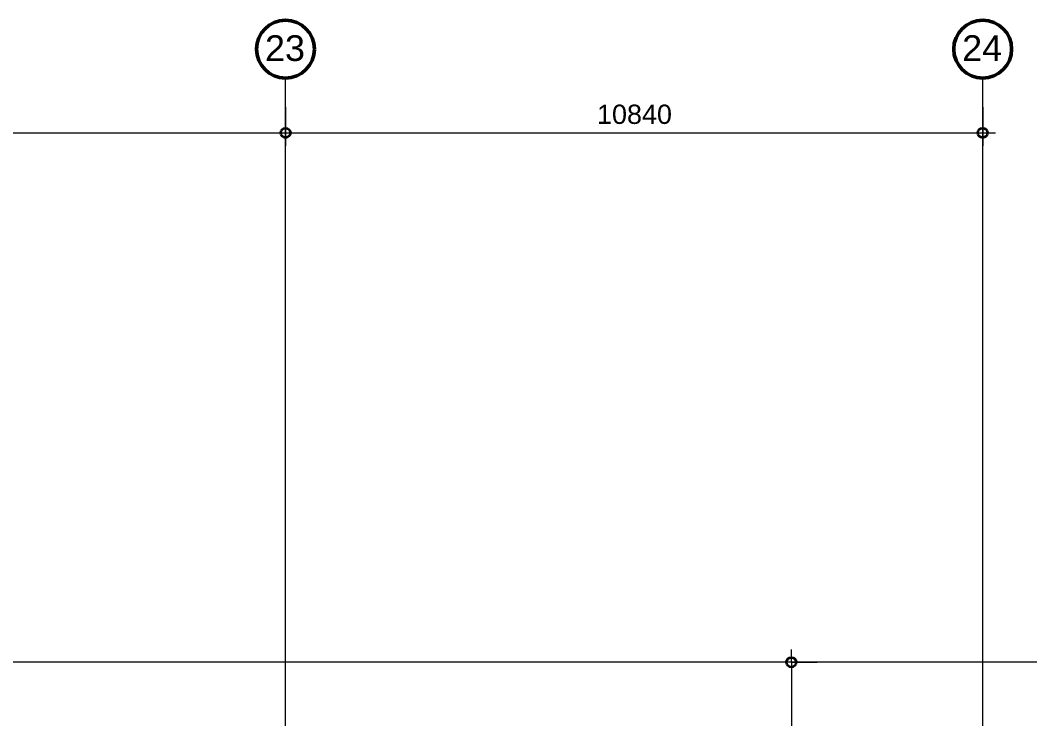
# Model space of a CAD drawing. Header units: millimetres. Extents: x -712454 to -640739, y -26917 to 7174.
# Drawn here: x -669007 to -653310, y -5201 to 5662 of the extents above; entities that cross this region are included whole.
import ezdxf

# ---------------------------------------------------------------- set-up
doc = ezdxf.new("R2010")
doc.units = ezdxf.units.MM
doc.linetypes.add('DPA_Grid _ Level 100', pattern=[10, 5.5, -1.6, 1.3, -1.6])
for name, color, linetype, lineweight in [('A-ANNO-DIMS', 1, 'Continuous', 9), ('A-ANNO-DIMS-100', 1, 'Continuous', 9), ('S-GRID', 251, 'Continuous', 9), ('S-GRID-IDEN', 3, 'Continuous', 50)]:
    doc.layers.add(name, color=color, linetype=linetype, lineweight=lineweight)
doc.styles.add('Arial', font='arial.ttf', dxfattribs={"height": 400})
doc.styles.add('Arial_2', font='arial.ttf', dxfattribs={"height": 300})
doc.dimstyles.new('DPA-DIM-3_0_C-C', dxfattribs={"dimscale": 304.8, "dimtxt": 306.07782, "dimasz": 0.492126, "dimexe": 0.656168, "dimexo": 0.0625, "dimgap": 0.164042, "dimtad": 1, "dimdec": 0, "dimzin": 0, "dimdsep": 46, "dimtxsty": 'Arial_2', "dimblk1": 'DOTBLANK', "dimblk2": 'DOTBLANK', "dimsah": 1, "dimcen": 0.09, "dimdle": 0.656168, "dimadec": 8, "dimazin": 0, "dimtfac": 1, "dimtdec": 4, "dimtix": 1, "dimtmove": 0, "dimatfit": 3, "dimfxl": 1.312336, "dimfxlon": 1, "dimtvp": 1, "dimtolj": 1, "dimtzin": 0, "dimarcsym": 2})
doc.dimstyles.new('DPA-DIM-3_0_C-T', dxfattribs={"dimscale": 304.8, "dimtxt": 306.07782, "dimasz": 0.492126, "dimexe": 0.656168, "dimexo": 0.0625, "dimgap": 0.164042, "dimtad": 0, "dimjust": 2, "dimdec": 0, "dimzin": 0, "dimdsep": 46, "dimtxsty": 'Arial_2', "dimblk1": 'DOTBLANK', "dimblk2": 'OBLIQUE', "dimsah": 1, "dimcen": 0.09, "dimdle": 0.656168, "dimadec": 8, "dimazin": 0, "dimtfac": 1, "dimtdec": 4, "dimtix": 1, "dimtmove": 2, "dimatfit": 3, "dimfxl": 1.312336, "dimfxlon": 1, "dimtvp": 1, "dimtolj": 1, "dimtzin": 0, "dimarcsym": 2})

# ---------------------------------------------------------------- blocks, each defined once
blk = doc.blocks.new('Grid - 100 Scale-2291345-4213-01 ENLARGED ENTRANCE 3 GROUND LEVEL - REFLECTED CEILING PLAN')
at = {"layer": 'S-GRID-IDEN'}
blk.add_circle((0, 0), 4.5, dxfattribs=at)
blk = doc.blocks.new('DIMBLOCK4-4213-01 ENLARGED ENTRANCE 3 GROUND LEVEL - REFLECTED CEILING PLAN')
at = {"layer": 'A-ANNO-DIMS-100'}
for p, q in [((-676282, 4310), (-676282, 3710)), ((-676282, 3910), (-676282, 4310)), ((-664882, 4310), (-664882, 3710)), ((-664882, 3910), (-664882, 4310)), ((-676282, 3910), (-664882, 3910))]:
    blk.add_line(p, q, dxfattribs=at)
at = {"layer": 'A-ANNO-DIMS-100', "lineweight": 35}
for centre in [(-676282, 3910), (-664882, 3910)]:
    blk.add_circle(centre, 75, dxfattribs=at)
at = {"layer": 'A-ANNO-DIMS-100', "color": 0, "insert": (-671159, 4349), "char_height": 300, "width": 1384.41, "attachment_point": 1, "line_spacing_factor": 0.941778, "style": 'Arial_2'}
blk.add_mtext('11400', dxfattribs=at)
blk = doc.blocks.new('_DotBlank')
at = {"color": 0, "linetype": 'ByBlock', "lineweight": -2}
blk.add_line((-0.5, 0), (-1, 0), dxfattribs=at)
blk.add_circle((0, 0), 0.5, dxfattribs=at)
blk = doc.blocks.new('DIMBLOCK5-4213-01 ENLARGED ENTRANCE 3 GROUND LEVEL - REFLECTED CEILING PLAN')
at = {"layer": 'A-ANNO-DIMS-100'}
for p, q in [((-664882, 4310), (-664882, 3710)), ((-664882, 3910), (-664882, 4310)), ((-654042, 4310), (-654042, 3710)), ((-654042, 3910), (-654042, 4310)), ((-664882, 3910), (-653842, 3910))]:
    blk.add_line(p, q, dxfattribs=at)
at = {"layer": 'A-ANNO-DIMS-100', "lineweight": 35}
for centre in [(-664882, 3910), (-654042, 3910)]:
    blk.add_circle(centre, 75, dxfattribs=at)
at = {"layer": 'A-ANNO-DIMS-100', "color": 0, "insert": (-660039, 4349), "char_height": 300, "width": 1384.41, "attachment_point": 1, "line_spacing_factor": 0.941778, "style": 'Arial_2'}
blk.add_mtext('10840', dxfattribs=at)
blk = doc.blocks.new('DIMBLOCK112-4213-01 ENLARGED ENTRANCE 3 GROUND LEVEL - REFLECTED CEILING PLAN')
at = {"layer": 'A-ANNO-DIMS-100'}
for p, q in [((-657017, -4321), (-657017, -4121)), ((-656617, -4321), (-657217, -4321)), ((-657017, -4321), (-657217, -4321)), ((-657017, -4321), (-656617, -4321)), ((-657017, -4321), (-656617, -4321))]:
    blk.add_line(p, q, dxfattribs=at)
at = {"layer": 'A-ANNO-DIMS-100', "lineweight": 35}
blk.add_circle((-657017, -4321), 75, dxfattribs=at)
blk = doc.blocks.new('_None')
blk = doc.blocks.new('_Oblique')
at = {"color": 0, "linetype": 'ByBlock', "lineweight": -2}
blk.add_line((-0.5, -0.5), (0.5, 0.5), dxfattribs=at)
blk = doc.blocks.new('DIMBLOCK113-4213-01 ENLARGED ENTRANCE 3 GROUND LEVEL - REFLECTED CEILING PLAN')
at = {"layer": 'A-ANNO-DIMS-100'}
for p, q in [((-656617, -4321), (-657217, -4321)), ((-657017, -4321), (-657017, -9398)), ((-657017, -4321), (-656617, -4321)), ((-657417, -9198), (-656817, -9198)), ((-657017, -9198), (-657417, -9198))]:
    blk.add_line(p, q, dxfattribs=at)
at = {"layer": 'A-ANNO-DIMS-100', "lineweight": 35}
for q in [(-657117, -9098), (-656917, -9298)]:
    blk.add_line((-657017, -9198), q, dxfattribs=at)
at = {"layer": 'A-ANNO-DIMS-100', "color": 0, "insert": (-657456, -8066), "char_height": 300, "width": 1107.53, "attachment_point": 1, "rotation": 90, "line_spacing_factor": 0.941778, "style": 'Arial_2'}
blk.add_mtext('4877', dxfattribs=at)

msp = doc.modelspace()

# ---------------------------------------------------------------- linework, layer by layer
at = {"layer": 'S-GRID', "linetype": 'DPA_Grid _ Level 100'}
for p, q in [((-664882.4, -26917.1), (-664882.4, 4761.8)), ((-654042.4, -26917.1), (-654042.4, 4761.8)), ((-641560, -4321), (-711553.5, -4321))]:
    msp.add_line(p, q, dxfattribs=at)

# ---------------------------------------------------------------- block references
at = {"layer": 'S-GRID-IDEN', "xscale": 99.99999999999993, "yscale": 99.99999999999993, "zscale": 99.99999999999993}
for p in [(-664882.4, 5211.8), (-654042.4, 5211.8)]:
    msp.add_blockref('Grid - 100 Scale-2291345-4213-01 ENLARGED ENTRANCE 3 GROUND LEVEL - REFLECTED CEILING PLAN', p, dxfattribs=at)

# ---------------------------------------------------------------- texts
at = {"layer": 'S-GRID-IDEN', "lineweight": 9, "char_height": 400, "width": 753.586, "attachment_point": 1, "style": 'Arial'}
for s, insert in [('23', (-665201.2, 5427.7)), ('24', (-654361.2, 5427.7))]:
    msp.add_mtext(s, dxfattribs=dict(at, insert=insert))

# ---------------------------------------------------------------- dimensions: what is measured, and where the dimension line sits
at = {"layer": 'A-ANNO-DIMS'}
for base, p1, p2, override, picture, middle in [((-664882.4, 3909.7), (-676282.4, 4309.7), (-664882.4, 4309.7), {"dimpost": '<>', "dimfxl": 11400}, 'DIMBLOCK4-4213-01 ENLARGED ENTRANCE 3 GROUND LEVEL - REFLECTED CEILING PLAN', (-670582.4, 4112.9)), ((-654042.4, 3909.7), (-664882.4, 4309.7), (-654042.4, 4309.7), {"dimpost": '<>', "dimfxl": 10840}, 'DIMBLOCK5-4213-01 ENLARGED ENTRANCE 3 GROUND LEVEL - REFLECTED CEILING PLAN', (-659462.4, 4112.9))]:
    dim = msp.add_linear_dim(base=base, p1=p1, p2=p2, dimstyle='DPA-DIM-3_0_C-C', override=override, dxfattribs=at)
    dim.commit()
    dim.dimension.update_dxf_attribs({"geometry": picture, "text_midpoint": middle})
dim = msp.add_linear_dim(base=(-657016.7, -4321), p1=(-656875.3, -4321), p2=(-656875.3, -4321), angle=90, text=' ', dimstyle='DPA-DIM-3_0_C-T', override={"dimpost": '<>', "dimblk": 'None', "dimse1": 1, "dimse2": 1, "dimsd1": 1, "dimsd2": 1, "dimfxl": 0}, dxfattribs=at)
dim.commit()
dim.dimension.update_dxf_attribs({"geometry": 'DIMBLOCK112-4213-01 ENLARGED ENTRANCE 3 GROUND LEVEL - REFLECTED CEILING PLAN', "text_midpoint": (-657016.7, -4321)})
dim = msp.add_linear_dim(base=(-657016.7, -9198), p1=(-656616.7, -4321), p2=(-657416.7, -9198), angle=90, dimstyle='DPA-DIM-3_0_C-T', override={"dimpost": '<>', "dimfxl": 4942.176773}, dxfattribs=at)
dim.commit()
dim.dimension.update_dxf_attribs({"geometry": 'DIMBLOCK113-4213-01 ENLARGED ENTRANCE 3 GROUND LEVEL - REFLECTED CEILING PLAN', "text_midpoint": (-657256.2, -7511.8), "dimtype": 160, "text_rotation": 90})

doc.saveas('drawing.dxf')
